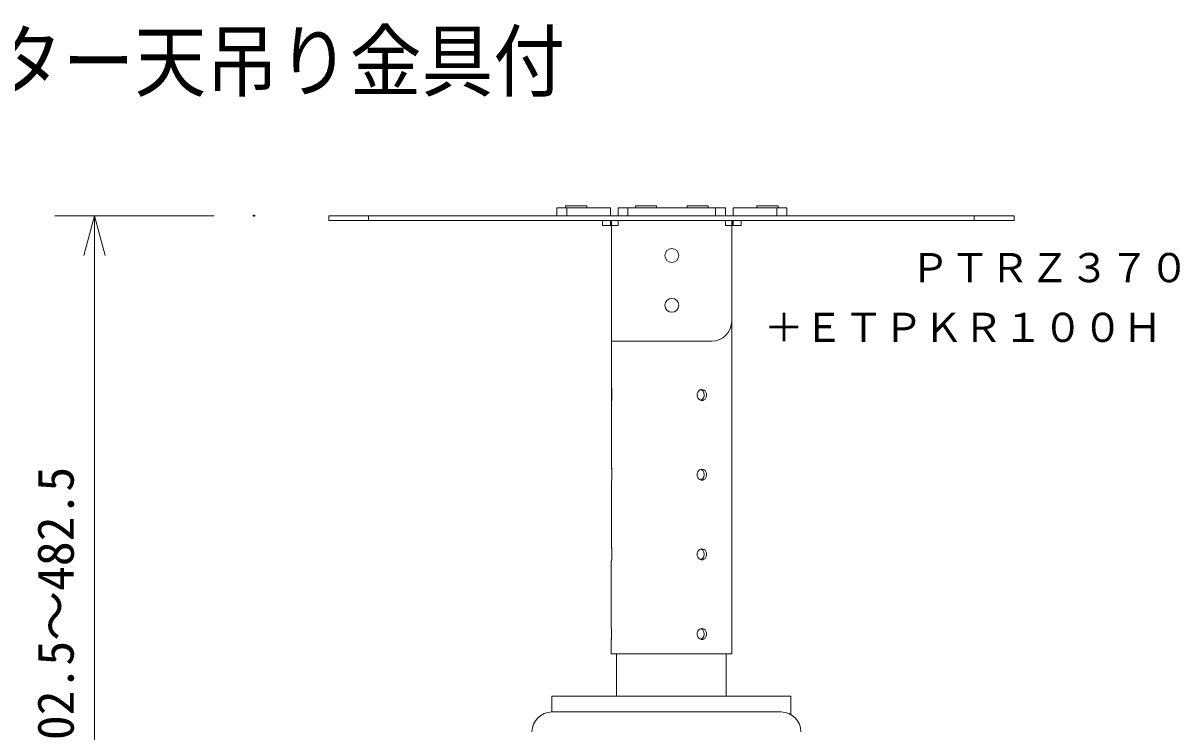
# Model space of a CAD drawing. Units: millimetres, scale not verified. Extents: x -63 to 62, y -56 to 57.
# Drawn here: x 2.1 to 60.1, y 21.2 to 56.8 of the extents above; entities that cross this region are included whole.
import ezdxf
from ezdxf.enums import TextEntityAlignment as Align

# ---------------------------------------------------------------- set-up
doc = ezdxf.new("R2010")
doc.units = ezdxf.units.MM
doc.header["$LTSCALE"] = 0.125
doc.header["$PDMODE"] = 32
doc.header["$PDSIZE"] = 0.0625
for name, color, linetype, lineweight in [('0-0_0', 7, 'Continuous', 18), ('0-4_GAIKEI', 7, 'Continuous', 18), ('0-5_SUNPO', 7, 'Continuous', 18)]:
    doc.layers.add(name, color=color, linetype=linetype, lineweight=lineweight)
for name, color, linetype in [('0-1_DEFPOINTS', 7, 'Continuous'), ('0-3_MOJI1', 7, 'Continuous'), ('0-6_TOUROKU', 7, 'Continuous')]:
    doc.layers.add(name, color=color, linetype=linetype)
doc.styles.add('ＭＳ ゴシック', font='')
doc.styles.get('ＭＳ ゴシック').set_extended_font_data('MS Gothic')

# ---------------------------------------------------------------- blocks, each defined once
blk = doc.blocks.new('_OPEN30')
at = {"layer": '0-0_0'}
blk.add_line((0, 0), (-1, 0), dxfattribs=at)
blk.add_lwpolyline([(-1, 0.26795), (0, 0), (-1, -0.26795)], dxfattribs=at)
blk = doc.blocks.new('D5')
at = {"layer": '0-1_DEFPOINTS'}
for p in [(10.2584, 49.9906), (2.2584, 9.8373), (10.2584, 9.8373)]:
    blk.add_point(p, dxfattribs=at)
at = {"layer": '0-5_SUNPO'}
for p, q in [((8.2584, 49.9906), (0.2584, 49.9906)), ((2.2584, 47.9906), (2.2584, 11.8373)), ((8.2584, 9.8373), (0.2584, 9.8373))]:
    blk.add_line(p, q, dxfattribs=at)
at = {"layer": '0-5_SUNPO', "xscale": 2, "yscale": 2}
for p, rotation in [((2.2584, 49.9906), 90), ((2.2584, 9.8373), 270)]:
    blk.add_blockref('_OPEN30', p, dxfattribs=dict(at, rotation=rotation))
at = {"layer": '0-5_SUNPO', "style": 'ＭＳ ゴシック'}
blk.add_text('402.5～482.5', height=1.833, rotation=90, dxfattribs=at).set_placement((1.7584, 22.4139), align=Align.BOTTOM_LEFT)

msp = doc.modelspace()

# ---------------------------------------------------------------- linework, layer by layer
at = {"layer": '0-4_GAIKEI', "color": 1}
for p, q in [((30.3703, 47.6111), (29.3103, 47.6111)), ((29.3103, 47.5111), (29.3103, 47.6111)), ((30.3703, 47.5111), (30.3703, 47.6111)), ((33.3403, 47.6111), (32.8103, 47.6111)), ((32.8103, 47.6111), (32.8103, 47.5111)), ((33.8703, 47.6111), (33.3403, 47.6111)), ((33.8703, 47.5111), (33.8703, 47.6111)), ((35.9403, 47.6111), (35.4103, 47.6111)), ((35.4103, 47.6111), (35.4103, 47.5111)), ((36.4703, 47.6111), (35.9403, 47.6111)), ((36.4703, 47.5111), (36.4703, 47.6111)), ((39.9703, 47.6111), (38.9103, 47.6111)), ((38.9103, 47.6111), (38.9103, 47.5111)), ((39.9703, 47.5111), (39.9703, 47.6111)), ((17.4217, 46.8611), (17.4217, 47.1111)), ((17.4217, 47.1111), (19.4217, 47.1111)), ((49.8217, 47.1111), (19.4217, 47.1111)), ((19.4217, 47.1111), (19.4217, 46.8611)), ((28.8653, 47.1111), (28.8653, 47.5111)), ((28.8653, 47.5111), (29.3653, 47.5111)), ((31.5653, 47.5111), (29.3653, 47.5111)), ((29.3653, 47.5111), (29.3653, 47.1111)), ((31.5653, 47.1111), (31.5653, 47.5111)), ((31.9403, 47.5111), (32.4403, 47.5111)), ((31.9403, 47.1111), (31.9403, 47.5111)), ((36.8403, 47.5111), (32.4403, 47.5111)), ((32.4403, 47.5111), (32.4403, 47.1111)), ((36.8403, 47.5111), (37.3403, 47.5111)), ((36.8403, 47.1111), (36.8403, 47.5111)), ((37.3403, 47.5111), (37.3403, 47.1111)), ((37.7153, 47.5111), (37.7153, 47.1111)), ((39.9153, 47.5111), (37.7153, 47.5111)), ((39.9153, 47.5111), (40.4153, 47.5111)), ((39.9153, 47.1111), (39.9153, 47.5111)), ((40.4153, 47.5111), (40.4153, 47.1111)), ((49.8217, 47.1111), (51.8217, 47.1111)), ((49.8217, 46.8611), (49.8217, 47.1111)), ((51.8217, 47.1111), (51.8217, 46.8611)), ((19.4217, 46.8611), (17.4217, 46.8611)), ((19.4217, 46.8611), (49.8217, 46.8611)), ((31.1653, 46.6111), (31.1653, 46.8611)), ((31.9403, 46.6111), (31.1653, 46.6111)), ((31.5653, 46.6111), (31.5653, 46.8611)), ((31.6153, 46.8611), (31.6153, 46.6111)), ((31.6153, 46.8611), (31.6153, 38.4611)), ((31.9403, 46.8611), (31.9403, 46.6111)), ((37.3403, 46.6111), (37.3403, 46.8611)), ((38.1153, 46.6111), (37.3403, 46.6111)), ((37.6467, 46.8611), (37.6467, 25.1111)), ((37.6653, 46.8611), (37.6653, 46.6111)), ((37.7153, 46.8611), (37.7153, 46.6111)), ((38.1153, 46.8611), (38.1153, 46.6111)), ((51.8217, 46.8611), (49.8217, 46.8611)), ((31.5967, 40.8111), (36.6467, 40.8111)), ((31.6153, 37.7611), (31.6153, 38.4611)), ((31.6153, 37.7611), (31.6153, 34.4611)), ((31.6153, 33.7611), (31.6153, 30.4611)), ((31.5967, 29.7611), (31.5967, 26.4611)), ((31.5967, 25.7611), (31.5967, 25.1111)), ((31.5967, 25.1111), (37.6467, 25.1111)), ((31.8717, 25.1111), (31.8717, 22.9963)), ((37.3717, 22.9963), (37.3717, 25.1111)), ((28.6217, 22.9963), (28.6217, 22.1963)), ((40.6217, 22.9963), (28.6217, 22.9963)), ((40.6217, 22.0624), (40.6217, 22.9963)), ((28.6217, 22.1963), (40.1217, 22.1963))]:
    msp.add_line(p, q, dxfattribs=at)
for points in [[(32.8103, 47.6111), (32.8103, 47.6111), (32.8103, 47.6111)], [(31.6153, 38.4611), (31.6225, 38.4348), (31.626, 38.336), (31.6266, 38.1933), (31.625, 38.0357), (31.6221, 37.892), (31.6186, 37.7908), (31.6153, 37.7611)], [(31.6153, 38.4611), (31.6161, 38.4577), (31.6176, 38.4463), (31.6198, 38.4274), (31.6223, 38.4019), (31.625, 38.3703), (31.6278, 38.3334), (31.6304, 38.2918), (31.6326, 38.2461), (31.6344, 38.1972), (31.6354, 38.1457), (31.6356, 38.0921), (31.6348, 38.0388), (31.6331, 37.9878), (31.6308, 37.9401), (31.6282, 37.8963), (31.6253, 37.8574), (31.6224, 37.8239), (31.6198, 37.7968), (31.6176, 37.7768), (31.616, 37.7646), (31.6153, 37.7611)], [(31.6356, 38.1111), (31.6325, 38.2437), (31.6255, 38.3554), (31.6185, 38.4324), (31.6154, 38.4611)], [(31.6356, 38.1111), (31.6324, 38.2437), (31.6254, 38.3554), (31.6184, 38.4324), (31.6154, 38.4611)], [(36.095, 38.378), (36.0198, 38.3406), (35.9587, 38.2766)], [(36.095, 38.378), (36.1572, 38.3479), (36.2075, 38.2998), (36.2439, 38.2378)], [(36.095, 37.8443), (36.1813, 37.8985), (36.24, 37.9915), (36.2657, 38.1045), (36.2536, 38.219), (36.1983, 38.3163), (36.095, 38.378)], [(31.6154, 37.7611), (31.6181, 37.7888), (31.6252, 37.8644), (31.6323, 37.9759), (31.6356, 38.1111)], [(31.6154, 37.7611), (31.6182, 37.7888), (31.6252, 37.8644), (31.6324, 37.9758), (31.6356, 38.1111)], [(35.9225, 38.0203), (35.9653, 37.9365), (36.0296, 37.8748), (36.1082, 37.8409)], [(36.2692, 38.1111), (36.2585, 38.0275), (36.2277, 37.9523)], [(31.6153, 34.4611), (31.6172, 34.4564), (31.6196, 34.4388), (31.6225, 34.41), (31.6255, 34.3714), (31.6284, 34.3247), (31.6311, 34.2714), (31.6332, 34.213), (31.6346, 34.1512), (31.635, 34.0875), (31.6342, 34.0234), (31.6319, 33.9605), (31.6284, 33.8996), (31.6246, 33.8483), (31.621, 33.8077), (31.6181, 33.779), (31.6161, 33.7633), (31.6156, 33.7618), (31.617, 33.7757), (31.62, 33.8043), (31.6239, 33.8473), (31.628, 33.9019), (31.6318, 33.9658), (31.6346, 34.0364), (31.6356, 34.1111), (31.6325, 34.2437), (31.6255, 34.3554), (31.6185, 34.4324), (31.6154, 34.4611)], [(36.095, 33.8442), (36.1813, 33.8985), (36.24, 33.9915), (36.2657, 34.1045), (36.2536, 34.219), (36.1983, 34.3163), (36.095, 34.378)], [(31.6153, 30.4611), (31.6258, 30.4307), (31.6309, 30.3315), (31.6316, 30.1908), (31.6293, 30.0361), (31.625, 29.8947), (31.62, 29.7939), (31.6153, 29.7611)], [(31.6356, 30.1111), (31.6325, 30.2437), (31.6255, 30.3554), (31.6185, 30.4324), (31.6154, 30.4611)], [(36.095, 29.8442), (36.1813, 29.8985), (36.24, 29.9914), (36.2657, 30.1045), (36.2536, 30.219), (36.1983, 30.3163), (36.095, 30.378)], [(31.6154, 29.7611), (31.6186, 29.7889), (31.6255, 29.8644), (31.6325, 29.9758), (31.6356, 30.1111)], [(31.5967, 26.4611), (31.6089, 26.4264), (31.6141, 26.3267), (31.614, 26.188), (31.6104, 26.0361), (31.6052, 25.8971), (31.6, 25.7968), (31.5967, 25.7611)], [(31.617, 26.1111), (31.6138, 26.2437), (31.6069, 26.3554), (31.5999, 26.4324), (31.5967, 26.4611)], [(36.095, 25.8442), (36.1813, 25.8985), (36.24, 25.9914), (36.2657, 26.1045), (36.2536, 26.219), (36.1983, 26.3163), (36.095, 26.378)], [(31.5967, 25.7611), (31.5998, 25.7889), (31.6068, 25.8644), (31.6138, 25.9758), (31.617, 26.1111)]]:
    msp.add_lwpolyline(points, dxfattribs=at)
for points in [[(35.9084, 38.1111), (35.9178, 38.1891), (35.9438, 38.2547), (35.983, 38.3072), (36.0323, 38.346), (36.0882, 38.3706), (36.1474, 38.3802), (36.2066, 38.3742), (36.2625, 38.352), (36.3118, 38.3129), (36.3511, 38.2564), (36.3772, 38.1817), (36.3845, 38.1038), (36.3738, 38.0291), (36.347, 37.9615), (36.3062, 37.9048), (36.2535, 37.8629), (36.1909, 37.8397), (36.1178, 37.839), (36.0508, 37.8624), (35.9933, 37.9056), (35.9482, 37.9644), (35.9189, 38.0343)], [(35.9084, 34.1111), (35.9178, 34.1891), (35.9438, 34.2547), (35.983, 34.3072), (36.0323, 34.346), (36.0882, 34.3706), (36.1474, 34.3802), (36.2066, 34.3742), (36.2625, 34.352), (36.3118, 34.3129), (36.3511, 34.2564), (36.3772, 34.1817), (36.3845, 34.1038), (36.3738, 34.0291), (36.347, 33.9615), (36.3062, 33.9048), (36.2535, 33.8629), (36.1909, 33.8397), (36.1178, 33.839), (36.0508, 33.8624), (35.9933, 33.9056), (35.9482, 33.9644), (35.9189, 34.0343)], [(35.9084, 30.1111), (35.9178, 30.1891), (35.9438, 30.2547), (35.983, 30.3072), (36.0323, 30.346), (36.0882, 30.3706), (36.1474, 30.3802), (36.2066, 30.3742), (36.2625, 30.352), (36.3117, 30.3129), (36.3511, 30.2564), (36.3772, 30.1817), (36.3845, 30.1038), (36.3738, 30.0291), (36.347, 29.9615), (36.3062, 29.9048), (36.2535, 29.8629), (36.1909, 29.8397), (36.1178, 29.839), (36.0508, 29.8624), (35.9933, 29.9056), (35.9482, 29.9644), (35.9189, 30.0343)], [(35.9084, 26.1111), (35.9178, 26.1891), (35.9438, 26.2546), (35.983, 26.3072), (36.0323, 26.346), (36.0882, 26.3706), (36.1474, 26.3802), (36.2066, 26.3742), (36.2625, 26.352), (36.3117, 26.3129), (36.3511, 26.2564), (36.3772, 26.1817), (36.3845, 26.1038), (36.3738, 26.0291), (36.347, 25.9615), (36.3062, 25.9048), (36.2535, 25.8629), (36.1909, 25.8397), (36.1178, 25.8389), (36.0508, 25.8624), (35.9933, 25.9056), (35.9482, 25.9644), (35.9189, 26.0343)]]:
    msp.add_lwpolyline(points, close=True, dxfattribs=at)
for centre in [(34.6403, 45.1111), (34.6403, 42.6111)]:
    msp.add_circle(centre, 0.35, dxfattribs=at)
for centre, start, end in [((36.6467, 41.8111), 270, 0), ((28.6217, 21.1963), 89.99998, 179.99996), ((40.1217, 21.1963), 0, 90)]:
    msp.add_arc(centre, 1, start, end, dxfattribs=at)

# ---------------------------------------------------------------- block references
at = {"layer": '0-5_SUNPO'}
msp.add_blockref('D5', (3.4128, -2.8795), dxfattribs=at)

# ---------------------------------------------------------------- texts
at = {"layer": '0-3_MOJI1', "style": 'ＭＳ ゴシック', "width": 0.9}
msp.add_text('ＤＬＰ方式プロジェクター天吊り金具付', height=2.933, dxfattribs=at).set_placement((-35.5324, 52.5248), align=Align.BOTTOM_LEFT)
at = {"layer": '0-6_TOUROKU', "style": 'ＭＳ ゴシック'}
for s, p in [('ＰＴＲＺ３７０', (46.6009, 43.3305)), ('＋ＥＴＰＫＲ１００Ｈ', (39.2675, 40.3305))]:
    msp.add_text(s, height=1.466, dxfattribs=at).set_placement(p, align=Align.BOTTOM_LEFT)

doc.saveas('drawing.dxf')
